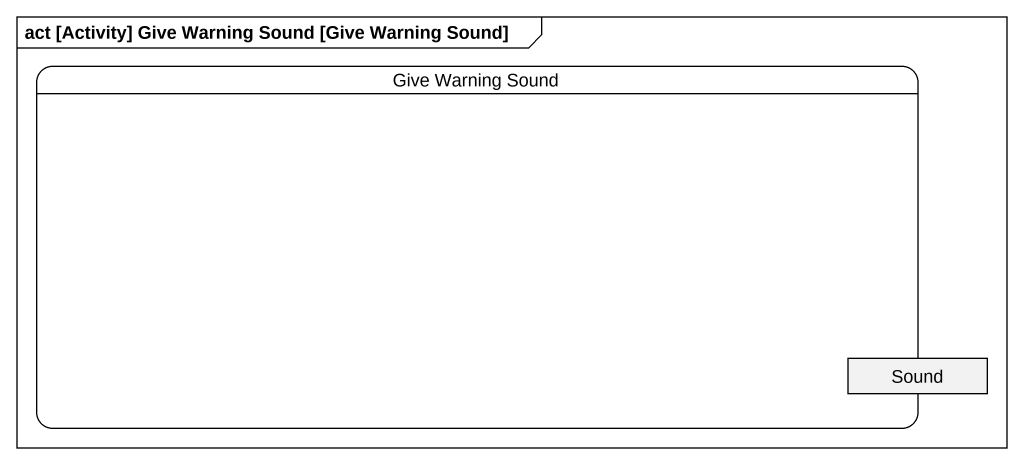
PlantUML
@startuml
mainframe act [Activity] Give Warning Sound [Give Warning Sound]
hide empty description
state "Give Warning Sound" as Give_Warning_Sound {
  state Sound <<object>>
}
@enduml
